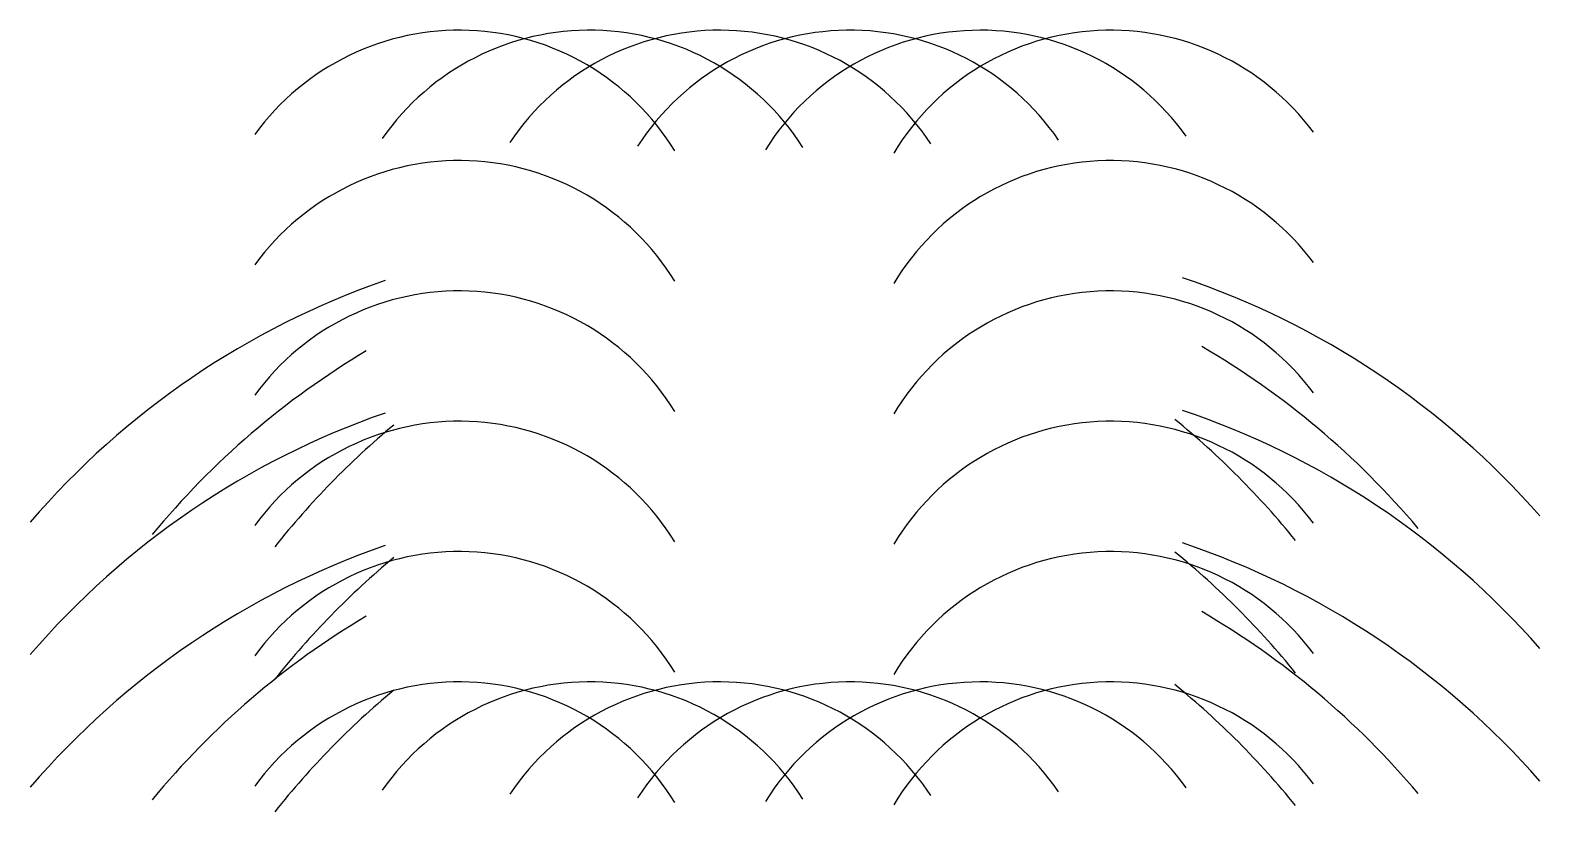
# Model space of a CAD drawing. Extents: x -1.35 to 1.28, y -0.68 to 0.68.
import ezdxf

# ---------------------------------------------------------------- set-up
doc = ezdxf.new("R2010")
doc.units = 0

msp = doc.modelspace()

# ---------------------------------------------------------------- linework, layer by layer
at = {"layer": 'drawinglayer'}
for centre, radius, start, end in [((-0.6037, 0.2393), 0.4396, 31.501, 144.0005), ((-0.3771, 0.2393), 0.4396, 32.4177, 145.1369), ((-0.1505, 0.2393), 0.4396, 33.3918, 146.2121), ((0.0761, 0.2393), 0.4396, 34.4231, 147.2303), ((0.3026, 0.2393), 0.4396, 35.5117, 148.1952), ((0.5292, 0.2393), 0.4396, 36.6576, 149.1103), ((-0.6037, 0.0127), 0.4396, 31.501, 144.0005), ((0.5292, 0.0127), 0.4396, 36.6576, 149.1103), ((-0.2629, -1.1105), 1.4335, 109.1368, 139.329), ((0.1979, -1.1105), 1.4335, 41.2413, 71.4362), ((-0.6037, -0.2139), 0.4396, 31.501, 144.0005), ((0.5292, -0.2139), 0.4396, 36.6576, 149.1103), ((-0.0325, -1.1105), 1.4335, 120.7678, 140.4625), ((-0.0325, -1.1105), 1.4335, 40.0954, 59.8433), ((-0.2629, -1.3409), 1.4335, 109.1368, 139.329), ((-0.2629, -1.1105), 1.4335, 39.0068, 50.9094), ((0.1979, -1.3409), 1.4335, 41.2413, 71.4362), ((-0.6037, -0.4405), 0.4396, 31.501, 144.0005), ((0.1979, -1.1105), 1.4335, 129.706, 141.5441), ((0.5292, -0.4405), 0.4396, 36.6576, 149.1103), ((-0.2629, -1.5714), 1.4335, 109.1368, 139.329), ((-0.6037, -0.667), 0.4396, 31.501, 144.0005), ((0.5292, -0.667), 0.4396, 36.6576, 149.1103), ((-0.2629, -1.3409), 1.4335, 39.0068, 50.9094), ((0.1979, -1.5714), 1.4335, 41.2413, 71.4362), ((0.1979, -1.3409), 1.4335, 129.706, 141.5441), ((-0.0325, -1.5714), 1.4335, 120.7678, 140.4625), ((-0.0325, -1.5714), 1.4335, 40.0954, 59.8433), ((-0.6037, -0.8936), 0.4396, 31.501, 144.0005), ((0.1979, -1.5714), 1.4335, 129.706, 141.5441), ((-0.3771, -0.8936), 0.4396, 32.4177, 145.1369), ((-0.1505, -0.8936), 0.4396, 33.3918, 146.2121), ((0.0761, -0.8936), 0.4396, 34.4231, 147.2303), ((0.3026, -0.8936), 0.4396, 35.5117, 148.1952), ((0.5292, -0.8936), 0.4396, 36.6576, 149.1103), ((-0.2629, -1.5714), 1.4335, 39.0068, 50.9094)]:
    msp.add_arc(centre, radius, start, end, dxfattribs=at)

doc.saveas('drawing.dxf')
